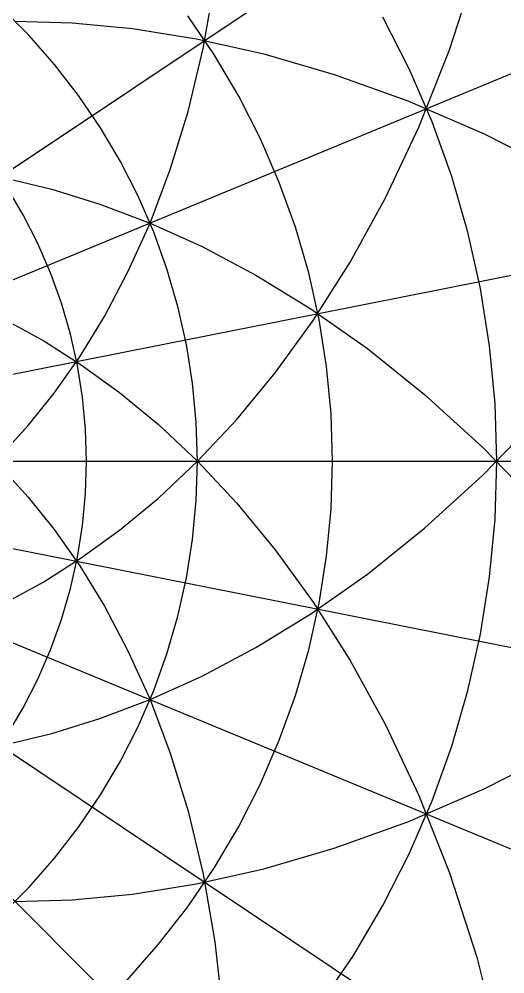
# Model space of a CAD drawing. Header units: metres. Extents: x -40000 to 40000, y -40000 to 40000.
# Drawn here: x 1233 to 2582, y -1423 to 1228 of the extents above; entities that cross this region are included whole.
import ezdxf

# ---------------------------------------------------------------- set-up
doc = ezdxf.new("R2010")
doc.units = ezdxf.units.M

msp = doc.modelspace()

# ---------------------------------------------------------------- linework, layer by layer
at = {"color": 0}
for p, q in [((2428.1, 1142.6), (2504, 1376.6)), ((1744.4, 1145.9), (1777.3, 1334.4)), ((1222.3, 1222.3), (1380.7, 1217.2)), ((1380.7, 1217.2), (1548.7, 1201.3)), ((1548.7, 1201.3), (1726.2, 1173.1)), ((1726.2, 1173.1), (1913, 1131.3)), ((1702.5, 971.1), (1744.4, 1145.9)), ((2343.1, 927.7), (2428.1, 1142.6)), ((1913, 1131.3), (2108.6, 1074.4)), ((2108.6, 1074.4), (2312.8, 1000.8)), ((2312.8, 1000.8), (2524.8, 909)), ((1653, 809.8), (1702.5, 971.1)), ((2250.8, 731.3), (2343.1, 927.7)), ((2524.8, 909), (2744, 797.2)), ((1597, 661.5), (1653, 809.8)), ((1196.5, 786), (1324.2, 755.3)), ((1324.2, 755.3), (1457.8, 714.1)), ((2152.6, 552.7), (2250.8, 731.3)), ((1457.8, 714.1), (1597, 661.5)), ((1535.8, 525.8), (1597, 661.5)), ((1597, 661.5), (1741.4, 596.2)), ((1741.4, 596.2), (1890.5, 517.2)), ((2050.2, 391.1), (2152.6, 552.7)), ((1470.4, 402.3), (1535.8, 525.8)), ((1890.5, 517.2), (2043.8, 423.2)), ((1401.8, 290.3), (1470.4, 402.3)), ((2043.8, 423.2), (2200.3, 313.1)), ((1200.8, 390.1), (1302.2, 334.3)), ((1944.6, 245.7), (2050.2, 391.1)), ((1302.2, 334.3), (1406.2, 268.3)), ((2200.3, 313.1), (2359.3, 185.7)), ((1331, 189.4), (1401.8, 290.3)), ((1406.2, 268.3), (1512.4, 191.1)), ((1837, 115.6), (1944.6, 245.7)), ((1258.7, 99.1), (1331, 189.4)), ((1512.4, 191.1), (1620.1, 101.9)), ((2359.3, 185.7), (2519.7, 39.6)), ((1728.6, 0), (1837, 115.6)), ((2519.7, -39.6), (2680.5, 126.4)), ((1185.5, 18.6), (1258.7, 99.1)), ((1620.1, 101.9), (1728.6, 0)), ((2519.7, 39.6), (2680.5, -126.4)), ((1620.1, -101.9), (1728.6, 0)), ((1185.5, -18.6), (1258.7, -99.1)), ((1728.6, 0), (1837, -115.6)), ((2359.3, -185.7), (2519.7, -39.6)), ((1258.7, -99.1), (1331, -189.4)), ((1512.4, -191.1), (1620.1, -101.9)), ((1837, -115.6), (1944.6, -245.7)), ((1331, -189.4), (1401.8, -290.3)), ((1406.2, -268.3), (1512.4, -191.1)), ((2200.3, -313.1), (2359.3, -185.7)), ((1944.6, -245.7), (2050.2, -391.1)), ((1302.2, -334.3), (1406.2, -268.3)), ((1401.8, -290.3), (1470.4, -402.3)), ((2043.8, -423.2), (2200.3, -313.1)), ((1200.8, -390.1), (1302.2, -334.3)), ((2050.2, -391.1), (2152.6, -552.7)), ((1470.4, -402.3), (1535.8, -525.8)), ((1890.5, -517.2), (2043.8, -423.2)), ((1535.8, -525.8), (1597, -661.5)), ((1741.4, -596.2), (1890.5, -517.2)), ((2152.6, -552.7), (2250.8, -731.3)), ((1597, -661.5), (1741.4, -596.2)), ((1457.8, -714.1), (1597, -661.5)), ((1597, -661.5), (1653, -809.8)), ((1324.2, -755.3), (1457.8, -714.1)), ((2250.8, -731.3), (2343.1, -927.7)), ((1196.5, -786), (1324.2, -755.3)), ((1653, -809.8), (1702.5, -971.1)), ((2524.8, -909), (2744, -797.2)), ((2312.8, -1000.8), (2524.8, -909)), ((2343.1, -927.7), (2428.1, -1142.6)), ((1702.5, -971.1), (1744.4, -1145.9)), ((2108.6, -1074.4), (2312.8, -1000.8)), ((1913, -1131.3), (2108.6, -1074.4)), ((1726.2, -1173.1), (1913, -1131.3)), ((1744.4, -1145.9), (1777.3, -1334.4)), ((2428.1, -1142.6), (2504, -1376.6)), ((1548.7, -1201.3), (1726.2, -1173.1)), ((1222.3, -1222.3), (1380.7, -1217.2)), ((1380.7, -1217.2), (1548.7, -1201.3)), ((1777.3, -1334.4), (1799.6, -1537)), ((2504, -1376.6), (2569.1, -1630.4))]:
    msp.add_line(p, q, dxfattribs=at)
at = {"layer": '1', "color": 1}
for p, q in [((0.1, 0.1), (33258.8, 22222.8)), ((0.1, 0.1), (36955.2, 15307.3)), ((0.1, 0), (39231.4, 7803.6)), ((1260.1, 1183.3), (1183.3, 1260.1)), ((1776.1, 1127.2), (1701.8, 1236.5)), ((2316.3, 1090), (2243.3, 1233.3)), ((1331.9, 1101.8), (1260.1, 1183.3)), ((1843.4, 1013.4), (1776.1, 1127.2)), ((1398.4, 1016), (1331.9, 1101.8)), ((2380.2, 942.4), (2316.3, 1090)), ((1459.5, 926.2), (1398.4, 1016)), ((1903.4, 895.7), (1843.4, 1013.4)), ((2434.7, 791.1), (2380.2, 942.4)), ((1514.8, 832.7), (1459.5, 926.2)), ((1955.8, 774.4), (1903.4, 895.7)), ((1564, 736), (1514.8, 832.7)), ((2000.6, 650), (1955.8, 774.4)), ((2479.5, 636.6), (2434.7, 791.1)), ((1244.7, 684.3), (1199.3, 761.1)), ((1607.2, 636.3), (1564, 736)), ((1285.2, 604.8), (1244.7, 684.3)), ((1644, 534.2), (1607.2, 636.3)), ((2037.5, 523.1), (2000.6, 650)), ((2514.6, 479.7), (2479.5, 636.6)), ((1320.7, 522.9), (1285.2, 604.8)), ((1674.2, 429.9), (1644, 534.2)), ((1350.9, 438.9), (1320.7, 522.9)), ((2066.3, 394.2), (2037.5, 523.1)), ((2539.8, 320.8), (2514.6, 479.7)), ((1375.8, 353.2), (1350.9, 438.9)), ((1697.9, 323.9), (1674.2, 429.9)), ((2087, 263.6), (2066.3, 394.2)), ((1395.2, 266.2), (1375.8, 353.2)), ((1714.9, 216.6), (1697.9, 323.9)), ((2554.9, 160.7), (2539.8, 320.8)), ((1409.2, 178), (1395.2, 266.2)), ((2099.4, 132.1), (2087, 263.6)), ((1725.2, 108.5), (1714.9, 216.6)), ((1417.6, 89.2), (1409.2, 178)), ((2559.9, 0), (2554.9, 160.7)), ((1728.6, 0), (1725.2, 108.5)), ((2103.6, 0), (2099.4, 132.1)), ((1420.4, 0), (1417.6, 89.2)), ((0.1, 0), (40000, 0)), ((1417.6, -89.2), (1420.4, 0)), ((1725.2, -108.5), (1728.6, 0)), ((2099.4, -132.1), (2103.6, 0)), ((2554.9, -160.7), (2559.9, 0)), ((0.1, 0), (39231.4, -7803.6)), ((0.1, -0.1), (28284.3, -28284.3)), ((0.1, -0.1), (33258.8, -22222.8)), ((0.1, -0.1), (36955.2, -15307.3)), ((1409.2, -178), (1417.6, -89.2)), ((1714.9, -216.6), (1725.2, -108.5)), ((2087, -263.6), (2099.4, -132.1)), ((1395.2, -266.2), (1409.2, -178)), ((2539.8, -320.8), (2554.9, -160.7)), ((1697.9, -323.9), (1714.9, -216.6)), ((2066.3, -394.2), (2087, -263.6)), ((1375.8, -353.2), (1395.2, -266.2)), ((1674.2, -429.9), (1697.9, -323.9)), ((2514.6, -479.7), (2539.8, -320.8)), ((1350.9, -438.9), (1375.8, -353.2)), ((2037.5, -523.1), (2066.3, -394.2)), ((1320.7, -522.9), (1350.9, -438.9)), ((1644, -534.2), (1674.2, -429.9)), ((2479.5, -636.6), (2514.6, -479.7)), ((1285.2, -604.8), (1320.7, -522.9)), ((2000.6, -650), (2037.5, -523.1)), ((1607.2, -636.3), (1644, -534.2)), ((1244.7, -684.3), (1285.2, -604.8)), ((1564, -736), (1607.2, -636.3)), ((1955.8, -774.4), (2000.6, -650)), ((2434.7, -791.1), (2479.5, -636.6)), ((1199.3, -761.1), (1244.7, -684.3)), ((1514.8, -832.7), (1564, -736)), ((1903.4, -895.7), (1955.8, -774.4)), ((2380.2, -942.4), (2434.7, -791.1)), ((1459.5, -926.2), (1514.8, -832.7)), ((1843.4, -1013.4), (1903.4, -895.7)), ((1398.4, -1016), (1459.5, -926.2)), ((2316.3, -1090), (2380.2, -942.4)), ((1331.9, -1101.8), (1398.4, -1016)), ((1776.1, -1127.2), (1843.4, -1013.4)), ((1260.1, -1183.3), (1331.9, -1101.8)), ((2243.3, -1233.3), (2316.3, -1090)), ((1701.8, -1236.5), (1776.1, -1127.2)), ((1183.3, -1260.1), (1260.1, -1183.3)), ((1620.8, -1340.9), (1701.8, -1236.5)), ((2161.4, -1371.7), (2243.3, -1233.3)), ((1533.4, -1440), (1620.8, -1340.9)), ((2071, -1504.7), (2161.4, -1371.7))]:
    msp.add_line(p, q, dxfattribs=at)

doc.saveas('drawing.dxf')
